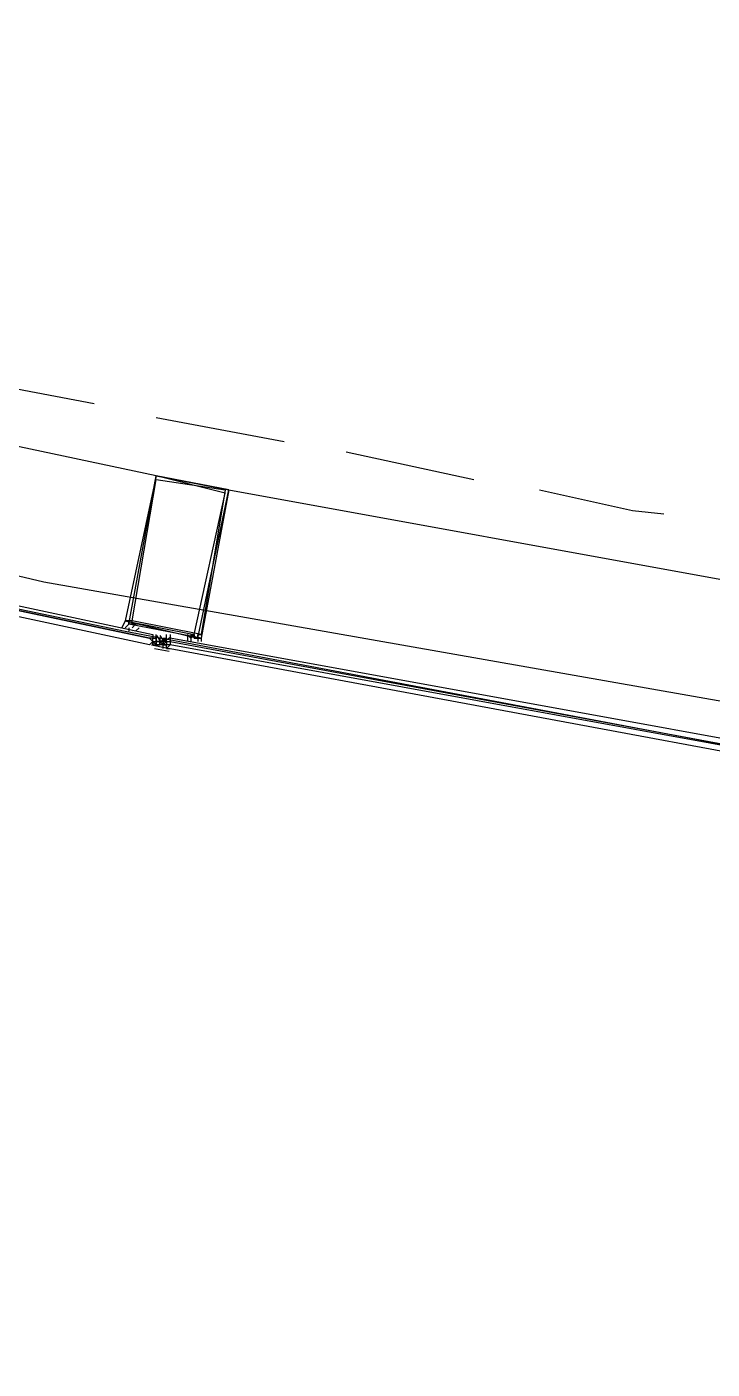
# Model space of a CAD drawing. Header units: feet. Extents: x -84 to 198, y -22 to 181.
# Drawn here: x 39.65 to 42.29, y 15.92 to 21.11 of the extents above; entities that cross this region are included whole.
import ezdxf

# ---------------------------------------------------------------- set-up
doc = ezdxf.new("R2010")
doc.units = ezdxf.units.FT
doc.layers.add('A-AREA-UNIDAD', color=30, linetype='CONTINUOUS')
doc.layers.add('A-LINEA', color=7, linetype='CONTINUOUS')

msp = doc.modelspace()

# ---------------------------------------------------------------- linework, layer by layer
at = {"layer": 'A-AREA-UNIDAD'}
msp.add_lwpolyline([(23.392, 28.4089), (25.28, 25.4756), (25.6, 25.44), (25.632, 24.96), (27.68, 22.24), (28, 22.2044), (28.08, 21.7244), (39.712, 18.9689), (47.68, 17.5644), (55.712, 16.5156), (55.808, 17.0489), (56.4, 17.0844), (56.448, 17.28), (58.752, 17.0844), (61.952, 30.56)], dxfattribs=at)
at = {"layer": 'A-LINEA'}
for p, q in [((40.1467, 19.3778), (36.52, 20.1511)), ((39.4133, 19.7511), (39.9067, 19.6578)), ((40.1467, 19.6044), (40.64, 19.5111)), ((40.88, 19.4711), (41.3733, 19.3644)), ((40.4267, 19.3244), (44.08, 18.6578)), ((40.04, 18.7911), (40.04, 18.7911)), ((40.0267, 18.7778), (40.0267, 18.7778)), ((40.04, 18.7778), (40.04, 18.7778)), ((40.0533, 18.7778), (40.0533, 18.7778)), ((40.0533, 18.7778), (40.0533, 18.7778)), ((40.1333, 18.7644), (40.1333, 18.7511)), ((40.1333, 18.7644), (40.1333, 18.7644)), ((40.1333, 18.7644), (40.1333, 18.7644)), ((40.1333, 18.7644), (40.1333, 18.7644)), ((40.1333, 18.7644), (40.1333, 18.7644)), ((40.1333, 18.7644), (40.1333, 18.7644)), ((40.1333, 18.7644), (40.1333, 18.7644)), ((40.1333, 18.7644), (40.1333, 18.7644)), ((40.1333, 18.7644), (40.1333, 18.7511)), ((40.1333, 18.7644), (40.1333, 18.7644)), ((40.1333, 18.7644), (40.1333, 18.7511)), ((40.1333, 18.7644), (40.1333, 18.7644)), ((40.1333, 18.7644), (40.1333, 18.7644)), ((40.1333, 18.7511), (40.1467, 18.7511)), ((40.1333, 18.7511), (40.1333, 18.7511)), ((40.1333, 18.7511), (40.1333, 18.7511)), ((40.1333, 18.7511), (40.1333, 18.7511)), ((40.1333, 18.7511), (40.1333, 18.7511)), ((40.1333, 18.7511), (40.1333, 18.7511)), ((40.1333, 18.7511), (40.1333, 18.7511)), ((40.1333, 18.7511), (40.1333, 18.7511)), ((40.1333, 18.7511), (40.1333, 18.7511)), ((40.1333, 18.7511), (40.1333, 18.7511)), ((40.1333, 18.7511), (40.1333, 18.7511)), ((40.1333, 18.7511), (40.1467, 18.7511)), ((40.1333, 18.7511), (40.1333, 18.7511)), ((40.1333, 18.7511), (40.1333, 18.7511)), ((40.1333, 18.7511), (40.1333, 18.7511)), ((40.1333, 18.7511), (40.1333, 18.7511)), ((40.1333, 18.7378), (40.1333, 18.7511)), ((40.1333, 18.7378), (40.1333, 18.7511)), ((40.1333, 18.7511), (40.1333, 18.7511)), ((40.1333, 18.7511), (40.1333, 18.7511)), ((40.1333, 18.7511), (40.1333, 18.7511)), ((40.1333, 18.7378), (40.1333, 18.7378)), ((40.1333, 18.7378), (40.1333, 18.7378)), ((40.1333, 18.7378), (40.1333, 18.7378)), ((40.1333, 18.7378), (40.1333, 18.7378)), ((40.1333, 18.7378), (40.1333, 18.7378)), ((40.1333, 18.7378), (40.1333, 18.7378)), ((40.1333, 18.7378), (40.1333, 18.7378)), ((40.1333, 18.7378), (40.1467, 18.7378)), ((40.1333, 18.7378), (40.1333, 18.7378)), ((40.1333, 18.7378), (40.1333, 18.7378)), ((40.1333, 18.7378), (40.1333, 18.7378)), ((40.1333, 18.7378), (40.1333, 18.7378)), ((40.1333, 18.7378), (40.1467, 18.7378)), ((40.1333, 18.7378), (40.1333, 18.7378)), ((40.1333, 18.7378), (40.1333, 18.7244)), ((40.1333, 18.7378), (40.1467, 18.7378)), ((40.1333, 18.7378), (40.1333, 18.7378)), ((40.1333, 18.7378), (40.1333, 18.7244)), ((40.1333, 18.7378), (40.1333, 18.7378)), ((40.1333, 18.7378), (40.1333, 18.7378)), ((40.1333, 18.7378), (40.1333, 18.7378)), ((40.1333, 18.7244), (40.1333, 18.7378)), ((40.1333, 18.7378), (40.1333, 18.7378)), ((40.1333, 18.7378), (40.1333, 18.7378)), ((40.1333, 18.7378), (40.1333, 18.7378)), ((40.1333, 18.7244), (40.1333, 18.7378)), ((40.1467, 18.7244), (40.1333, 18.7378)), ((40.1333, 18.7378), (40.1333, 18.7378)), ((40.1333, 18.7378), (40.1333, 18.7378)), ((40.1333, 18.7378), (40.1333, 18.7378)), ((40.1333, 18.7378), (40.1333, 18.7378)), ((40.1333, 18.7378), (40.1333, 18.7378)), ((40.1333, 18.7378), (40.1333, 18.7378)), ((40.1333, 18.7378), (40.1333, 18.7378)), ((40.1333, 18.7378), (40.1333, 18.7378)), ((40.1467, 18.7644), (40.1467, 18.7644)), ((40.1467, 18.7644), (40.1467, 18.7644)), ((40.1467, 18.7644), (40.1467, 18.7644)), ((40.1467, 18.7644), (40.1467, 18.7644)), ((40.1467, 18.7644), (40.1467, 18.7644)), ((40.1467, 18.7644), (40.1467, 18.7644)), ((40.1467, 18.7644), (40.1467, 18.7644)), ((40.1467, 18.7511), (40.1467, 18.7511)), ((40.1467, 18.7511), (40.1467, 18.7511)), ((40.1467, 18.7511), (40.1467, 18.7511)), ((40.1467, 18.7511), (40.1467, 18.7511)), ((40.1467, 18.7378), (40.1467, 18.7511)), ((40.1467, 18.7511), (40.1467, 18.7511)), ((40.1467, 18.7511), (40.1467, 18.7378)), ((40.1467, 18.7511), (40.1467, 18.7511)), ((40.1467, 18.7511), (40.1467, 18.7511)), ((40.1467, 18.7511), (40.1467, 18.7511)), ((40.1467, 18.7511), (40.1467, 18.7511)), ((40.1467, 18.7511), (40.1467, 18.7511)), ((40.1467, 18.7511), (40.1467, 18.7511)), ((40.1467, 18.7511), (40.1467, 18.7511)), ((40.1467, 18.7511), (40.1467, 18.7511)), ((40.1467, 18.7511), (40.1467, 18.7511)), ((40.1467, 18.7511), (40.1467, 18.7511)), ((40.1467, 18.7511), (40.1467, 18.7378)), ((40.1467, 18.7511), (40.1467, 18.7511)), ((40.1467, 18.7511), (40.1467, 18.7511)), ((40.1467, 18.7511), (40.1467, 18.7511)), ((40.1467, 18.7511), (40.1467, 18.7511)), ((40.1467, 18.7511), (40.1467, 18.7378)), ((40.1467, 18.7511), (40.1467, 18.7511)), ((40.1467, 18.7511), (40.1467, 18.7511)), ((40.1467, 18.7511), (40.1467, 18.7511)), ((40.1467, 18.7378), (40.1467, 18.7511)), ((40.1467, 18.7511), (40.1467, 18.7511)), ((40.1467, 18.7511), (40.1467, 18.7511)), ((40.1467, 18.7511), (40.1467, 18.7511)), ((40.1467, 18.7511), (40.1467, 18.7511)), ((40.1467, 18.7511), (40.1467, 18.7511)), ((40.1467, 18.7378), (40.1467, 18.7511)), ((40.1467, 18.7511), (40.1467, 18.7511)), ((40.1467, 18.7378), (40.1467, 18.7244)), ((40.1467, 18.7378), (40.1467, 18.7378)), ((40.1467, 18.7378), (40.16, 18.7378)), ((40.1467, 18.7378), (40.1467, 18.7378)), ((40.1467, 18.7378), (40.16, 18.7378)), ((40.1467, 18.7378), (40.1467, 18.7378)), ((40.1467, 18.7378), (40.1467, 18.7378)), ((40.1467, 18.7378), (40.1467, 18.7378)), ((40.1467, 18.7378), (40.1467, 18.7244)), ((40.1467, 18.7378), (40.1467, 18.7378)), ((40.1467, 18.7378), (40.1467, 18.7378)), ((40.1467, 18.7378), (40.1467, 18.7378)), ((40.1467, 18.7378), (40.1467, 18.7378)), ((40.1467, 18.7378), (40.1467, 18.7378)), ((40.1467, 18.7378), (40.1467, 18.7378)), ((40.1467, 18.7378), (40.1467, 18.7378)), ((40.1467, 18.7378), (40.1467, 18.7378)), ((40.1467, 18.7244), (40.1467, 18.7378)), ((40.1467, 18.7378), (40.1467, 18.7378)), ((40.1467, 18.7378), (40.1467, 18.7378)), ((40.1467, 18.7378), (40.1467, 18.7378)), ((40.1467, 18.7378), (40.1467, 18.7378)), ((40.1467, 18.7378), (40.1467, 18.7378)), ((40.1467, 18.7378), (40.1467, 18.7378)), ((40.1467, 18.7378), (40.1467, 18.7378)), ((40.1467, 18.7378), (40.1467, 18.7378)), ((40.1467, 18.7378), (40.1467, 18.7378)), ((40.1467, 18.7378), (40.1467, 18.7378)), ((40.1467, 18.7378), (40.1467, 18.7378)), ((40.1467, 18.7378), (40.1467, 18.7378)), ((40.1467, 18.7378), (40.1467, 18.7378)), ((40.1467, 18.7378), (40.1467, 18.7378)), ((40.1467, 18.7378), (40.1467, 18.7378)), ((40.1467, 18.7378), (40.1467, 18.7378)), ((40.1467, 18.7378), (40.1467, 18.7378)), ((40.1467, 18.7378), (40.1467, 18.7378)), ((40.1467, 18.7378), (40.1467, 18.7378)), ((40.1467, 18.7378), (40.1467, 18.7378)), ((40.1467, 18.7378), (40.1467, 18.7378)), ((40.1467, 18.7378), (40.1467, 18.7378)), ((40.1467, 18.7378), (40.1467, 18.7378)), ((40.1467, 18.7378), (40.1467, 18.7378)), ((40.16, 18.7378), (40.1467, 18.7378)), ((40.1467, 18.7378), (40.1467, 18.7378)), ((40.1467, 18.7378), (40.16, 18.7378)), ((40.1467, 18.7244), (40.1467, 18.7378)), ((40.1467, 18.7378), (40.16, 18.7378)), ((40.16, 18.7511), (40.16, 18.7378)), ((40.16, 18.7511), (40.16, 18.7511)), ((40.16, 18.7378), (40.16, 18.7378)), ((40.16, 18.7378), (40.16, 18.7378)), ((40.16, 18.7378), (40.1733, 18.7244)), ((40.16, 18.7378), (40.16, 18.7378)), ((40.16, 18.7378), (40.16, 18.7378)), ((40.16, 18.7378), (40.16, 18.7378)), ((40.16, 18.7378), (40.16, 18.7378)), ((40.16, 18.7378), (40.16, 18.7378)), ((40.16, 18.7378), (40.1733, 18.7378)), ((40.16, 18.7378), (40.16, 18.7378)), ((40.16, 18.7378), (40.16, 18.7378)), ((40.16, 18.7378), (40.16, 18.7378)), ((40.16, 18.7378), (40.16, 18.7378)), ((40.16, 18.7378), (40.16, 18.7244)), ((40.16, 18.7378), (40.16, 18.7378)), ((40.16, 18.7378), (40.16, 18.7378)), ((40.16, 18.7378), (40.16, 18.7378)), ((40.16, 18.7378), (40.16, 18.7378)), ((40.16, 18.7378), (40.16, 18.7244)), ((40.16, 18.7378), (40.16, 18.7378)), ((40.16, 18.7378), (40.16, 18.7378)), ((40.16, 18.7378), (40.16, 18.7378)), ((40.16, 18.7378), (40.1733, 18.7378)), ((40.16, 18.7378), (40.16, 18.7378)), ((40.16, 18.7378), (40.16, 18.7378)), ((40.16, 18.7378), (40.16, 18.7378)), ((40.16, 18.7244), (40.16, 18.7378)), ((40.1733, 18.7378), (40.16, 18.7378)), ((40.1733, 18.7378), (40.16, 18.7378)), ((40.1733, 18.7378), (40.16, 18.7378)), ((40.1733, 18.7378), (40.16, 18.7378)), ((40.16, 18.7378), (40.16, 18.7378)), ((40.16, 18.7378), (40.16, 18.7378)), ((40.16, 18.7378), (40.16, 18.7378)), ((40.16, 18.7378), (40.16, 18.7378)), ((40.16, 18.7378), (40.16, 18.7378)), ((40.16, 18.7378), (40.16, 18.7378)), ((40.16, 18.7378), (40.16, 18.7378)), ((40.16, 18.7378), (40.16, 18.7378)), ((40.16, 18.7378), (40.16, 18.7378)), ((40.16, 18.7378), (40.16, 18.7378)), ((40.16, 18.7378), (40.16, 18.7378)), ((40.16, 18.7378), (40.16, 18.7378)), ((40.16, 18.7378), (40.16, 18.7378)), ((40.16, 18.7378), (40.16, 18.7378)), ((40.16, 18.7378), (40.16, 18.7378)), ((40.16, 18.7378), (40.16, 18.7378)), ((40.16, 18.7378), (40.16, 18.7378)), ((40.16, 18.7378), (40.16, 18.7378)), ((40.16, 18.7378), (40.16, 18.7378)), ((40.16, 18.7378), (40.16, 18.7378)), ((40.16, 18.7378), (40.16, 18.7378)), ((40.1733, 18.7378), (40.16, 18.7378)), ((40.16, 18.7378), (40.16, 18.7378)), ((40.16, 18.7378), (40.16, 18.7378)), ((40.16, 18.7378), (40.16, 18.7378)), ((40.16, 18.7378), (40.16, 18.7378)), ((40.16, 18.7378), (40.16, 18.7378)), ((40.16, 18.7244), (40.16, 18.7378)), ((40.16, 18.7378), (40.16, 18.7378)), ((40.16, 18.7378), (40.16, 18.7378)), ((40.16, 18.7378), (40.16, 18.7378)), ((40.16, 18.7378), (40.16, 18.7378)), ((40.16, 18.7378), (40.16, 18.7378)), ((40.16, 18.7378), (40.16, 18.7378)), ((40.1733, 18.7511), (40.1867, 18.7511)), ((40.1733, 18.7511), (40.1733, 18.7511)), ((40.1733, 18.7378), (40.1733, 18.7511)), ((40.1733, 18.7511), (40.1733, 18.7511)), ((40.1733, 18.7511), (40.1733, 18.7511)), ((40.1733, 18.7378), (40.1733, 18.7378)), ((40.1733, 18.7378), (40.1733, 18.7378)), ((40.1733, 18.7378), (40.1733, 18.7378)), ((40.1867, 18.7378), (40.1733, 18.7378)), ((40.1733, 18.7378), (40.1733, 18.7378)), ((40.1733, 18.7378), (40.1733, 18.7378)), ((40.1733, 18.7378), (40.1733, 18.7378)), ((40.1733, 18.7378), (40.1733, 18.7378)), ((40.1733, 18.7378), (40.1733, 18.7378)), ((40.1733, 18.7378), (40.1867, 18.7378)), ((40.1733, 18.7378), (40.1733, 18.7378)), ((40.1733, 18.7378), (40.1733, 18.7378)), ((40.1733, 18.7378), (40.1733, 18.7378)), ((40.1733, 18.7378), (40.1733, 18.7378)), ((40.1733, 18.7378), (40.1733, 18.7378)), ((40.1733, 18.7378), (40.1733, 18.7244)), ((40.1733, 18.7378), (40.1733, 18.7378)), ((40.1733, 18.7378), (40.1733, 18.7378)), ((40.1733, 18.7378), (40.1733, 18.7378)), ((40.1867, 18.7378), (40.1733, 18.7378)), ((40.1733, 18.7378), (40.1733, 18.7378)), ((40.1733, 18.7378), (40.1733, 18.7378)), ((40.1733, 18.7378), (40.1733, 18.7378)), ((40.1733, 18.7378), (40.1733, 18.7378)), ((40.1733, 18.7378), (40.1733, 18.7378)), ((40.1733, 18.7378), (40.1733, 18.7378)), ((40.1733, 18.7378), (40.1733, 18.7378)), ((40.1733, 18.7378), (40.1733, 18.7378)), ((40.1733, 18.7378), (40.1733, 18.7378)), ((40.1733, 18.7378), (40.1733, 18.7378)), ((40.1733, 18.7378), (40.1733, 18.7378)), ((40.1733, 18.7378), (40.1733, 18.7378)), ((40.1733, 18.7378), (40.1733, 18.7378)), ((40.1733, 18.7378), (40.1733, 18.7378)), ((40.1733, 18.7378), (40.1733, 18.7378)), ((40.1733, 18.7378), (40.1733, 18.7378)), ((40.1733, 18.7378), (40.1733, 18.7378)), ((40.1733, 18.7244), (40.1733, 18.7378)), ((40.1733, 18.7378), (40.1733, 18.7378)), ((40.1733, 18.7378), (40.1733, 18.7378)), ((40.1733, 18.7378), (40.1733, 18.7378)), ((40.1733, 18.7378), (40.1733, 18.7378)), ((40.1733, 18.7378), (40.1733, 18.7378)), ((40.1733, 18.7378), (40.1733, 18.7378)), ((40.1867, 18.7644), (40.1867, 18.7644)), ((40.1867, 18.7644), (40.1867, 18.7644)), ((40.1867, 18.7511), (40.1867, 18.7511)), ((40.1867, 18.7511), (40.1867, 18.7511)), ((40.1867, 18.7511), (40.1867, 18.7511)), ((40.1867, 18.7511), (40.1867, 18.7511)), ((40.1867, 18.7511), (40.1867, 18.7511)), ((40.1867, 18.7378), (40.1867, 18.7511)), ((40.1867, 18.7378), (40.1867, 18.7378)), ((40.1867, 18.7378), (40.1867, 18.7378)), ((40.1867, 18.7378), (40.1867, 18.7378)), ((40.1867, 18.7378), (40.1867, 18.7378)), ((40.1867, 18.7378), (40.1867, 18.7244)), ((40.1867, 18.7378), (40.1867, 18.7378)), ((40.1867, 18.7378), (40.1867, 18.7378)), ((40.1867, 18.7378), (40.1867, 18.7378)), ((40.1867, 18.7378), (40.1867, 18.7378)), ((40.1867, 18.7378), (40.1867, 18.7378)), ((40.1867, 18.7378), (40.1867, 18.7378)), ((40.1867, 18.7378), (40.1867, 18.7378)), ((40.1867, 18.7378), (40.1867, 18.7378)), ((40.1867, 18.7378), (40.1867, 18.7244)), ((40.1867, 18.7378), (40.1867, 18.7378)), ((40.1867, 18.7378), (40.1867, 18.7378)), ((40.1867, 18.7378), (40.1867, 18.7378)), ((40.1867, 18.7378), (40.1867, 18.7378)), ((40.1867, 18.7378), (40.1867, 18.7378)), ((40.1867, 18.7378), (40.1867, 18.7378)), ((40.1867, 18.7378), (40.1867, 18.7378)), ((40.1867, 18.7378), (40.1867, 18.7378)), ((40.1867, 18.7378), (40.1867, 18.7378)), ((40.1867, 18.7378), (40.2, 18.7378)), ((40.1867, 18.7378), (40.1867, 18.7378)), ((40.1867, 18.7378), (40.1867, 18.7378)), ((40.1867, 18.7378), (40.1867, 18.7378)), ((40.1867, 18.7378), (40.1867, 18.7378)), ((40.1867, 18.7378), (40.1867, 18.7378)), ((40.1867, 18.7378), (40.1867, 18.7378)), ((40.1867, 18.7378), (40.1867, 18.7378)), ((40.1867, 18.7378), (40.1867, 18.7378)), ((40.1867, 18.7378), (40.1867, 18.7378)), ((40.2, 18.7511), (40.2, 18.7511)), ((40.2, 18.7511), (40.2, 18.7511)), ((40.2, 18.7511), (40.2, 18.7511)), ((40.2, 18.7511), (40.2, 18.7511)), ((40.2, 18.7511), (40.2, 18.7511)), ((40.2, 18.7511), (40.2, 18.7511)), ((40.2, 18.7511), (40.2, 18.7511)), ((40.2, 18.7511), (40.2, 18.7511)), ((40.2, 18.7511), (40.2, 18.7511)), ((40.2, 18.7511), (40.2, 18.7378)), ((40.2, 18.7511), (40.2, 18.7378)), ((40.2, 18.7511), (40.2, 18.7511)), ((40.2, 18.7511), (40.2, 18.7511)), ((40.2, 18.7378), (40.2, 18.7378)), ((40.2, 18.7378), (40.2, 18.7378)), ((40.2, 18.7378), (40.2, 18.7378)), ((40.2, 18.7378), (40.2, 18.7378)), ((40.2, 18.7378), (40.2, 18.7378)), ((40.2, 18.7378), (40.2, 18.7378)), ((40.2, 18.7378), (40.2, 18.7378)), ((40.2, 18.7378), (40.2, 18.7378)), ((40.2, 18.7378), (40.2, 18.7378)), ((40.2, 18.7378), (40.2, 18.7378)), ((40.28, 18.7644), (40.28, 18.7644)), ((40.28, 18.7378), (40.28, 18.7378)), ((40.2933, 18.7378), (40.2933, 18.7378)), ((40.2933, 18.7378), (40.2933, 18.7378)), ((40.2933, 18.7378), (40.2933, 18.7378)), ((40.3067, 18.7511), (40.3067, 18.7511)), ((40.12, 18.7244), (40.12, 18.7244)), ((40.1853, 18.7116), (40.1286, 18.7237)), ((40.1333, 18.7244), (40.1333, 18.7244)), ((40.1333, 18.7244), (40.1333, 18.7244)), ((40.1333, 18.7244), (40.1333, 18.7244)), ((40.1333, 18.7244), (40.1333, 18.7244)), ((40.1333, 18.7244), (40.1333, 18.7244)), ((40.1333, 18.7244), (40.1333, 18.7244)), ((40.1333, 18.7244), (40.1333, 18.7244)), ((40.1333, 18.7244), (40.1333, 18.7244)), ((40.1333, 18.7244), (40.1467, 18.7244)), ((40.1333, 18.7244), (40.1333, 18.7244)), ((40.1333, 18.7244), (40.1333, 18.7244)), ((40.1333, 18.7244), (40.1333, 18.7244)), ((40.1333, 18.7244), (40.1333, 18.7244)), ((40.1333, 18.7244), (40.1333, 18.7244)), ((40.1333, 18.7244), (40.1333, 18.7244)), ((40.1333, 18.7244), (40.1333, 18.7244)), ((40.1333, 18.7244), (40.1333, 18.7244)), ((40.1333, 18.7244), (40.1467, 18.7244)), ((40.1967, 18.6995), (40.1396, 18.71)), ((40.1467, 18.7244), (40.1467, 18.7244)), ((40.1467, 18.7244), (40.1467, 18.7244)), ((40.1467, 18.7244), (40.1467, 18.7244)), ((40.1467, 18.7244), (40.1467, 18.7244)), ((40.1467, 18.7244), (40.1467, 18.7244)), ((40.1467, 18.7244), (40.16, 18.7244)), ((40.1467, 18.7244), (40.1467, 18.7244)), ((40.1467, 18.7244), (40.16, 18.7244)), ((40.1467, 18.7244), (40.1467, 18.7244)), ((40.1467, 18.7244), (40.1467, 18.7244)), ((40.1467, 18.7244), (40.1467, 18.7244)), ((40.1467, 18.7244), (40.1467, 18.7244)), ((40.1467, 18.7244), (40.1467, 18.7244)), ((40.1467, 18.7244), (40.1467, 18.7244)), ((40.1467, 18.7244), (40.1467, 18.7244)), ((40.1467, 18.7244), (40.1467, 18.7244)), ((40.1467, 18.7244), (40.1467, 18.7244)), ((40.16, 18.7244), (40.1467, 18.7244)), ((40.1467, 18.7244), (40.1467, 18.7244)), ((40.1467, 18.7244), (40.1467, 18.7244)), ((40.16, 18.7244), (40.1467, 18.7244)), ((40.1467, 18.7244), (40.1467, 18.7244)), ((40.1467, 18.7244), (40.1467, 18.7244)), ((40.1467, 18.7244), (40.1467, 18.7244)), ((40.16, 18.7244), (40.1467, 18.7244)), ((40.1467, 18.7244), (40.1467, 18.7244)), ((40.1467, 18.7244), (40.1467, 18.7244)), ((40.1467, 18.7244), (40.1467, 18.7244)), ((40.1467, 18.7244), (40.1467, 18.7244)), ((40.1467, 18.7244), (40.1467, 18.7244)), ((40.1467, 18.7244), (40.1467, 18.7244)), ((40.1467, 18.7244), (40.1467, 18.7244)), ((40.1467, 18.7244), (40.1467, 18.7244)), ((40.1467, 18.7244), (40.1467, 18.7244)), ((40.1467, 18.7244), (40.1467, 18.7244)), ((40.1467, 18.7244), (40.1467, 18.7244)), ((40.1467, 18.7244), (40.1467, 18.7244)), ((40.1467, 18.7244), (40.1467, 18.7244)), ((40.1467, 18.7244), (40.1467, 18.7244)), ((40.1467, 18.7244), (40.1467, 18.7244)), ((40.1467, 18.7244), (40.1467, 18.7244)), ((40.1467, 18.7244), (40.1467, 18.7244)), ((40.16, 18.7244), (40.16, 18.7244)), ((40.16, 18.7244), (40.16, 18.7244)), ((40.16, 18.7244), (40.16, 18.7244)), ((40.16, 18.7244), (40.16, 18.7244)), ((40.16, 18.7244), (40.16, 18.7244)), ((40.16, 18.7244), (40.16, 18.7244)), ((40.16, 18.7244), (40.16, 18.7244)), ((40.16, 18.7244), (40.16, 18.7244)), ((40.16, 18.7244), (40.16, 18.7244)), ((40.16, 18.7244), (40.16, 18.7244)), ((40.16, 18.7244), (40.16, 18.7244)), ((40.16, 18.7244), (40.16, 18.7244)), ((40.16, 18.7244), (40.16, 18.7244)), ((40.16, 18.7244), (40.16, 18.7244)), ((40.16, 18.7244), (40.16, 18.7244)), ((40.16, 18.7244), (40.16, 18.7244)), ((40.16, 18.7244), (40.16, 18.7244)), ((40.16, 18.7244), (40.16, 18.7244)), ((40.16, 18.7244), (40.16, 18.7244)), ((40.1733, 18.7244), (40.16, 18.7244)), ((40.16, 18.7244), (40.16, 18.7244)), ((40.16, 18.7244), (40.16, 18.7244)), ((40.16, 18.7244), (40.16, 18.7244)), ((40.16, 18.7244), (40.16, 18.7244)), ((40.16, 18.7244), (40.16, 18.7244)), ((40.16, 18.7244), (40.16, 18.7244)), ((40.16, 18.7244), (40.16, 18.7244)), ((40.1733, 18.7244), (40.16, 18.7244)), ((40.1733, 18.7244), (40.16, 18.7244)), ((40.16, 18.7244), (40.16, 18.7244)), ((40.1733, 18.7244), (40.16, 18.7244)), ((40.1733, 18.7244), (40.16, 18.7244)), ((40.16, 18.7244), (40.16, 18.7244)), ((40.16, 18.7244), (40.16, 18.7244)), ((40.1733, 18.7244), (40.1733, 18.7244)), ((40.1733, 18.7244), (40.1733, 18.7244)), ((40.1733, 18.7244), (40.1733, 18.7244)), ((40.1733, 18.7244), (40.1733, 18.7244)), ((40.1733, 18.7244), (40.1733, 18.7244)), ((40.1733, 18.7244), (40.1733, 18.7244)), ((40.1733, 18.7244), (40.1733, 18.7244)), ((40.1733, 18.7244), (40.1733, 18.7244)), ((40.1733, 18.7244), (40.1733, 18.7244)), ((40.1733, 18.7244), (40.1733, 18.7244)), ((40.1733, 18.7244), (40.1733, 18.7244)), ((40.1733, 18.7244), (40.1733, 18.7244)), ((40.1733, 18.7244), (40.1733, 18.7244)), ((40.1733, 18.7244), (40.1733, 18.7244)), ((40.1733, 18.7244), (40.1733, 18.7244)), ((40.1733, 18.7244), (40.1733, 18.7244)), ((40.1733, 18.7244), (40.1733, 18.7244)), ((40.1733, 18.7244), (40.1733, 18.7244)), ((40.1733, 18.7244), (40.1733, 18.7244)), ((40.1733, 18.7244), (40.1733, 18.7244)), ((40.1733, 18.7244), (40.1733, 18.7244)), ((40.1733, 18.7244), (40.1733, 18.7244)), ((40.1733, 18.7244), (40.1733, 18.7244)), ((40.1733, 18.7244), (40.1733, 18.7244)), ((40.1733, 18.7244), (40.1733, 18.7244)), ((40.1733, 18.7111), (40.1733, 18.7244)), ((40.1733, 18.7244), (40.1733, 18.7244)), ((40.1733, 18.7244), (40.1733, 18.7244)), ((40.1733, 18.7244), (40.1733, 18.7244)), ((40.1733, 18.7244), (40.1733, 18.7244)), ((40.1733, 18.7244), (40.1733, 18.7244)), ((40.1733, 18.7244), (40.1733, 18.7244)), ((40.1733, 18.7244), (40.1733, 18.7244)), ((40.1733, 18.7244), (40.1733, 18.7244)), ((40.1733, 18.7244), (40.1733, 18.7244)), ((40.1733, 18.7244), (40.1733, 18.7244)), ((40.1733, 18.7244), (40.1733, 18.7244)), ((40.1733, 18.7244), (40.1733, 18.7244)), ((40.1733, 18.7244), (40.1733, 18.7244)), ((40.1733, 18.7244), (40.1733, 18.7244)), ((40.1733, 18.7244), (40.1733, 18.7244)), ((40.1733, 18.7244), (40.1733, 18.7244)), ((40.1733, 18.7244), (40.1733, 18.7244)), ((40.1733, 18.7244), (40.1733, 18.7244)), ((40.1733, 18.7244), (40.1733, 18.7244)), ((40.1733, 18.7244), (40.1867, 18.7244)), ((40.1733, 18.7244), (40.1733, 18.7244)), ((40.1733, 18.7244), (40.1733, 18.7244)), ((40.1733, 18.7244), (40.1733, 18.7244)), ((40.1733, 18.7244), (40.1733, 18.7244)), ((40.1733, 18.7244), (40.1733, 18.7244)), ((40.1733, 18.7244), (40.1733, 18.7244)), ((40.1733, 18.7244), (40.1733, 18.7244)), ((40.1733, 18.7244), (40.1733, 18.7244)), ((40.1733, 18.7244), (40.1733, 18.7244)), ((40.1733, 18.7244), (40.1733, 18.7244)), ((40.1733, 18.7244), (40.1733, 18.7244)), ((40.1733, 18.7244), (40.1733, 18.7244)), ((40.1733, 18.7244), (40.1733, 18.7244)), ((40.1733, 18.7111), (40.1733, 18.7111)), ((40.1733, 18.7111), (40.1733, 18.7111)), ((40.1867, 18.7244), (40.1867, 18.7244)), ((40.2, 18.7244), (40.1867, 18.7244)), ((40.1867, 18.7244), (40.1867, 18.7244)), ((40.1867, 18.7244), (40.1867, 18.7244)), ((40.1867, 18.7244), (40.1867, 18.7244)), ((40.1867, 18.7244), (40.1867, 18.7244)), ((40.1867, 18.7244), (40.1867, 18.7244)), ((40.1867, 18.7244), (40.1867, 18.7244)), ((40.1867, 18.7244), (40.1867, 18.7244)), ((40.1867, 18.7244), (40.1867, 18.7244)), ((40.1867, 18.7244), (40.1867, 18.7244)), ((40.1867, 18.7244), (40.1867, 18.7244)), ((40.1867, 18.7244), (40.1867, 18.7244)), ((40.1867, 18.7244), (40.1867, 18.7244)), ((40.1867, 18.7244), (40.1867, 18.7244)), ((40.1867, 18.7244), (40.1867, 18.7244)), ((40.1867, 18.7244), (40.1867, 18.7244)), ((40.1867, 18.7244), (40.1867, 18.7244)), ((40.1867, 18.7244), (40.1867, 18.7244)), ((40.1867, 18.7244), (40.1867, 18.7244)), ((40.1867, 18.7244), (40.1867, 18.7244)), ((40.1867, 18.7244), (40.1867, 18.7244)), ((40.1867, 18.7111), (40.1867, 18.7244)), ((40.1867, 18.7244), (40.1867, 18.7244)), ((40.1867, 18.7244), (40.1867, 18.7244)), ((40.1867, 18.7244), (40.1867, 18.7244)), ((40.1867, 18.7244), (40.1867, 18.7244)), ((40.1867, 18.7244), (40.1867, 18.7244)), ((40.1867, 18.7244), (40.1867, 18.7244)), ((40.1867, 18.7244), (40.1867, 18.7244)), ((40.1867, 18.7244), (40.1867, 18.7244)), ((40.1867, 18.7111), (40.1867, 18.7111)), ((40.1867, 18.7111), (40.1867, 18.7111)), ((40.1867, 18.7111), (40.1867, 18.7111)), ((40.1867, 18.7111), (40.1867, 18.7111)), ((40.1867, 18.7111), (40.1867, 18.7111)), ((40.1867, 18.7111), (40.1867, 18.7111)), ((40.1867, 18.7111), (40.1867, 18.7111)), ((40.1867, 18.7111), (40.1867, 18.7111)), ((40.1867, 18.7111), (40.1867, 18.7111)), ((40.1867, 18.7111), (40.1867, 18.7111)), ((40.2, 18.7244), (40.2, 18.7244)), ((40.2, 18.7244), (40.2, 18.7244)), ((40.2, 18.7244), (40.2, 18.7244)), ((40.2, 18.7111), (40.2, 18.7111)), ((40.2933, 18.7244), (40.2933, 18.7244)), ((40.32, 18.7244), (40.32, 18.7244))]:
    msp.add_line(p, q, dxfattribs=at)
for points in [[(26.7067, 23.3511), (28.04, 21.6178), (31.0267, 20.8311), (34.0133, 20.0978), (37.0133, 19.4044), (40.0267, 18.7778), (43.0533, 18.2044), (46.0933, 17.6844), (49.1467, 17.2178), (52.2, 16.8044), (55.2533, 16.4444), (58.32, 16.1511), (60.4, 16.0178), (62.48, 15.9511), (64.5467, 15.9244), (66.6267, 15.9511), (68.7067, 16.0178), (70.7867, 16.1511), (72.8533, 16.3244), (74.92, 16.5511), (76.9867, 16.8178), (79.04, 17.1511), (81.08, 17.5244), (83.12, 17.9378)], [(40.1333, 18.7511), (40.12, 18.7511), (36.2667, 19.5644), (36.2667, 19.5911), (36.28, 19.5911), (40.1333, 18.7644), (40.1333, 18.7511)], [(40.12, 18.7244), (36.2667, 19.5511), (36.2667, 19.5644), (40.12, 18.7511), (40.1333, 18.7378), (40.12, 18.7244)], [(40.4133, 19.3111), (40.1467, 19.3778), (40.0267, 18.8178), (40.2933, 18.7644), (40.4133, 19.3111)], [(40.4267, 19.3244), (40.1467, 19.3778), (40.0267, 18.8178), (40.3067, 18.7511), (40.4267, 19.3244)], [(40.1467, 19.3778), (40.4267, 19.3244), (40.32, 18.7511), (40.04, 18.8044), (40.1467, 19.3778)], [(40.1467, 19.3644), (40.4133, 19.3244), (40.32, 18.7644), (40.0533, 18.8178), (40.1467, 19.3644)], [(41.6267, 19.3244), (41.9867, 19.2444), (42.1067, 19.2311)], [(40.0533, 18.7911), (40.0533, 18.7911), (40.0533, 18.7911), (40.0667, 18.8044), (40.0667, 18.8044), (40.04, 18.8044), (40.04, 18.8044), (40.04, 18.8178), (40.04, 18.8178), (40.04, 18.8178), (40.04, 18.8178), (40.04, 18.8178), (40.0267, 18.8178), (40.0267, 18.8178), (40.0267, 18.8178), (40.0267, 18.8178), (40.0267, 18.8178), (40.0267, 18.8178), (40.0267, 18.8178), (40.0133, 18.7911), (40.0133, 18.7911), (40.0133, 18.7911)], [(40.08, 18.8044), (40.08, 18.8044), (40.0533, 18.8044), (40.0533, 18.8044), (40.0533, 18.8044), (40.0533, 18.8044), (40.0533, 18.8044), (40.0533, 18.8178), (40.0533, 18.8178), (40.04, 18.8178), (40.04, 18.8044), (40.04, 18.8044), (40.04, 18.8044), (40.04, 18.8044), (40.04, 18.8044), (40.04, 18.8044), (40.0267, 18.7911), (40.0267, 18.7911)], [(40.0267, 18.7911), (40.0267, 18.7911), (40.0267, 18.7911)], [(40.04, 18.8178), (40.04, 18.8178), (40.04, 18.8178), (40.04, 18.8178), (40.04, 18.8044)], [(40.04, 18.7911), (40.04, 18.7778), (40.04, 18.7778)], [(40.08, 18.7911), (40.0667, 18.7778), (40.0667, 18.7778), (40.0667, 18.7778)], [(40.1333, 18.7644), (40.1333, 18.7511), (40.12, 18.7511), (40.1333, 18.7378), (40.12, 18.7244)], [(40.1467, 18.7244), (40.1467, 18.7378), (40.1467, 18.7511), (40.1467, 18.7644)], [(40.16, 18.7378), (40.1467, 18.7378), (40.1467, 18.7244)], [(40.1467, 18.7244), (40.1467, 18.7378), (40.1467, 18.7244)], [(40.1467, 18.7244), (40.1467, 18.7378), (40.1467, 18.7244)], [(40.1469, 18.7607), (40.1631, 18.7381), (40.1862, 18.7536)], [(40.1603, 18.7613), (40.1758, 18.7382), (40.1994, 18.753)], [(40.1733, 18.7111), (40.1733, 18.7244), (40.1867, 18.7378), (40.1733, 18.7378), (40.1867, 18.7511), (40.1867, 18.7644)], [(40.1867, 18.7378), (40.1867, 18.7378), (40.1733, 18.7378)], [(40.2, 18.7644), (40.2, 18.7511), (40.2, 18.7378), (40.2, 18.7244), (40.1867, 18.7111), (40.2, 18.7111)], [(40.1867, 18.7378), (40.1867, 18.7378), (40.1867, 18.7244)], [(40.2, 18.7378), (44.08, 18.0178), (44.08, 18.0311), (44.08, 18.0444), (40.2, 18.7511), (40.2, 18.7378)], [(40.28, 18.7511), (40.2667, 18.7644), (40.2667, 18.7644), (40.2667, 18.7378), (40.2667, 18.7378), (40.2667, 18.7378)], [(40.28, 18.7511), (40.2933, 18.7644), (40.28, 18.7644), (40.28, 18.7644), (40.2933, 18.7644), (40.2933, 18.7644), (40.2933, 18.7644), (40.2933, 18.7644), (40.2933, 18.7644), (40.2933, 18.7511), (40.2933, 18.7511), (40.3067, 18.7511), (40.3067, 18.7511), (40.3067, 18.7378), (40.3067, 18.7378)], [(40.3067, 18.7511), (40.28, 18.7644), (40.28, 18.7644), (40.28, 18.7378), (40.28, 18.7378), (40.28, 18.7378)], [(40.28, 18.7378), (40.28, 18.7378), (40.28, 18.7378)], [(40.3067, 18.7644), (40.3067, 18.7644), (40.3067, 18.7644), (40.3067, 18.7644), (40.3067, 18.7644), (40.3067, 18.7644), (40.3067, 18.7644), (40.32, 18.7644), (40.32, 18.7644), (40.3067, 18.7644), (40.3067, 18.7511), (40.3067, 18.7511), (40.32, 18.7511), (40.32, 18.7511), (40.32, 18.7378), (40.32, 18.7378)], [(40.3067, 18.7511), (40.3067, 18.7644), (40.3067, 18.7644), (40.3067, 18.7644)], [(40.3067, 18.7378), (40.3067, 18.7378), (40.3067, 18.7378)], [(40.1867, 18.7244), (40.1867, 18.7244), (40.1733, 18.7244)], [(40.2, 18.7111), (44.0667, 17.9911), (44.08, 17.9911), (44.08, 18.0178), (40.2, 18.7244), (40.1867, 18.7111), (40.2, 18.7111)]]:
    msp.add_lwpolyline(points, dxfattribs=at)
for points in [[(40.0533, 18.8044), (40.0533, 18.8044), (40.0533, 18.8044), (40.0533, 18.8044)], [(40.2933, 18.7511), (40.2933, 18.7511), (40.2933, 18.7644), (40.2933, 18.7644)]]:
    msp.add_lwpolyline(points, close=True, dxfattribs=at)

doc.saveas('drawing.dxf')
